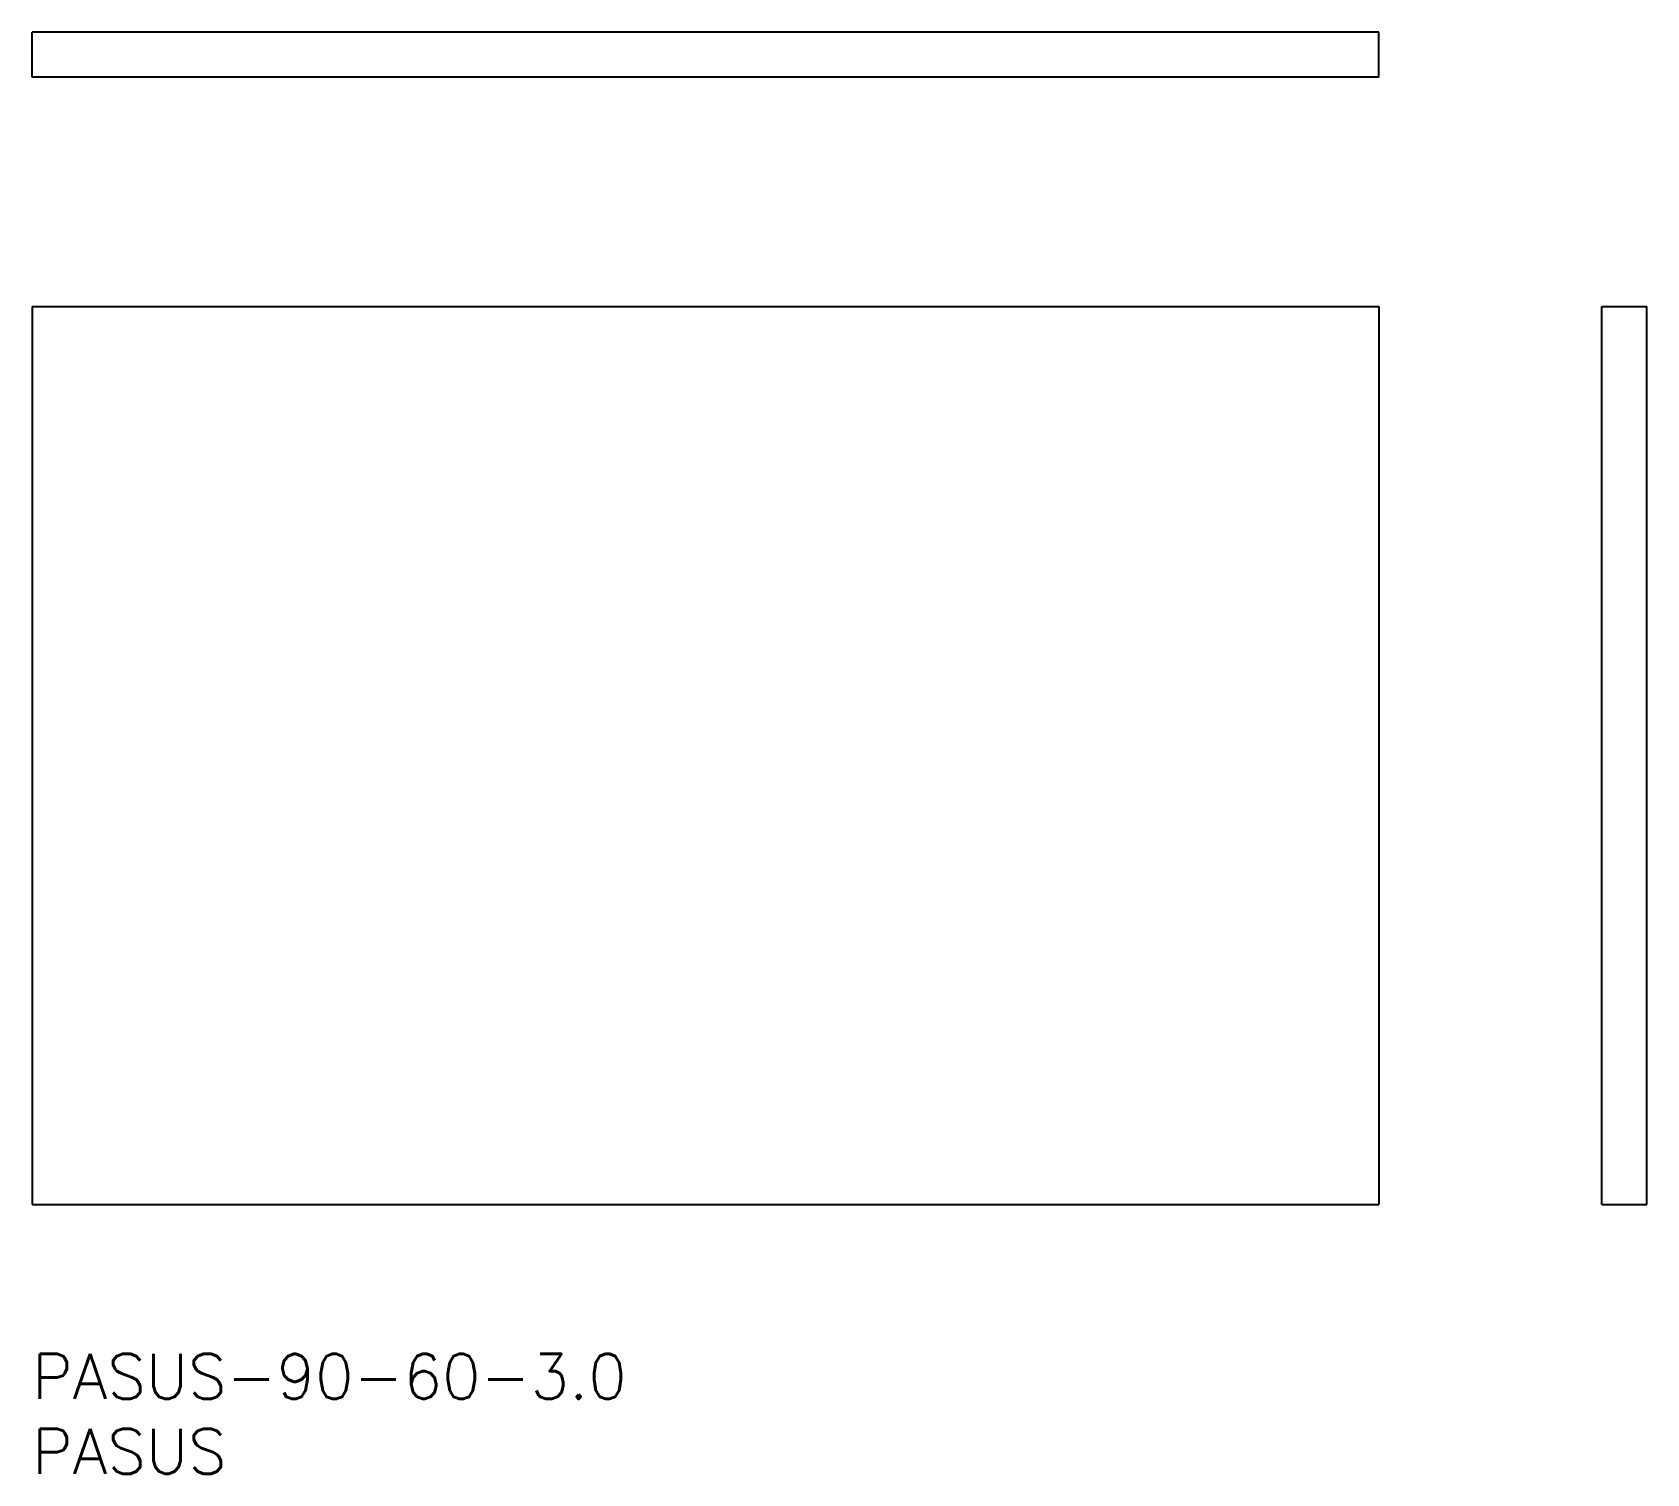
# Model space of a CAD drawing. Extents: x 0 to 108, y -8 to 88.
import ezdxf

# ---------------------------------------------------------------- set-up
doc = ezdxf.new("R2010")
doc.units = 0
doc.header["$LTSCALE"] = 0.5
doc.layers.add('MSM_CONTINUOUS', color=7, linetype='CONTINUOUS')
doc.layers.add('MSM_PART_NUMBER', color=7, linetype='CONTINUOUS')
doc.styles.get("Standard").update_dxf_attribs({"font": 'txt.shx', "height": 1, "bigfont": 'bigfont.shx'})

# ---------------------------------------------------------------- blocks, each defined once
blk = doc.blocks.new('*U8')
at = {"layer": 'MSM_PART_NUMBER'}
blk.add_text('PASUS-90-60-3.0', height=3, dxfattribs=at).set_placement((0, -3))
blk = doc.blocks.new('*U9')
at = {"layer": 'MSM_PART_NUMBER'}
blk.add_text('PASUS', height=3, dxfattribs=at).set_placement((0, -8))

msp = doc.modelspace()

# ---------------------------------------------------------------- linework, layer by layer
at = {"layer": 'MSM_CONTINUOUS'}
for p, q in [((0, 85.33), (0, 88.33)), ((90, 88.33), (0, 88.33)), ((90, 85.33), (90, 88.33)), ((90, 85.33), (0, 85.33)), ((0, 70), (0, 10)), ((0, 70), (90, 70)), ((90, 70), (90, 10)), ((104.89, 70), (107.89, 70)), ((104.89, 10), (104.89, 70)), ((107.89, 10), (107.89, 70)), ((0, 10), (90, 10)), ((104.89, 10), (107.89, 10))]:
    msp.add_line(p, q, dxfattribs=at)

# ---------------------------------------------------------------- block references
for name in ['*U8', '*U9']:
    msp.add_blockref(name, (0, 0), dxfattribs=at)

doc.saveas('drawing.dxf')
